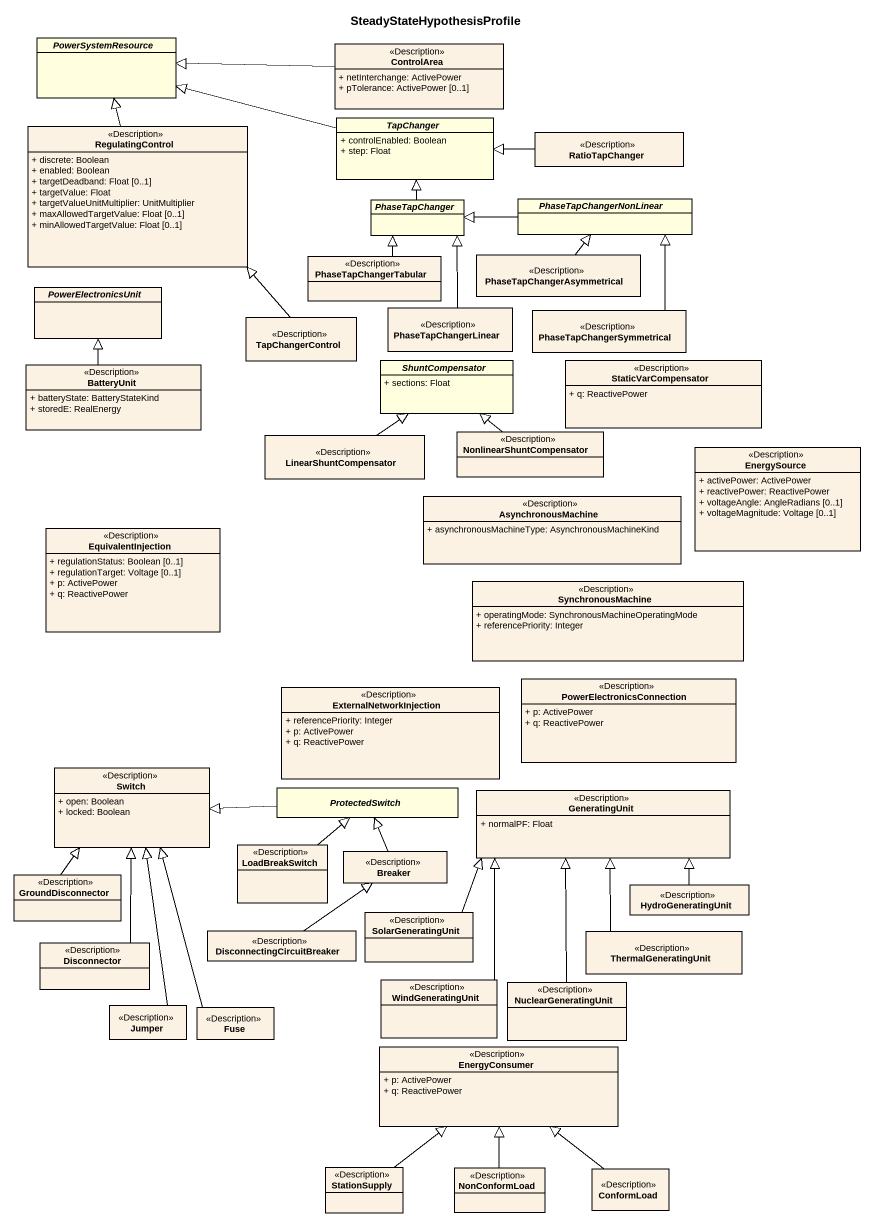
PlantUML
@startuml
title SteadyStateHypothesisProfile
hide circle
hide empty members
skinparam classAttributeIconSize 0
abstract class PowerSystemResource #FFFFE0
class ControlArea <<Description>> #FCF2E3 {
  + netInterchange: ActivePower
  + pTolerance: ActivePower [0..1]
}
class RegulatingControl <<Description>> #FCF2E3 {
  + discrete: Boolean
  + enabled: Boolean
  + targetDeadband: Float [0..1]
  + targetValue: Float
  + targetValueUnitMultiplier: UnitMultiplier
  + maxAllowedTargetValue: Float [0..1]
  + minAllowedTargetValue: Float [0..1]
}
abstract class TapChanger #FFFFE0 {
  + controlEnabled: Boolean
  + step: Float
}
class RatioTapChanger <<Description>> #FCF2E3
abstract class PhaseTapChanger #FFFFE0
abstract class PhaseTapChangerNonLinear #FFFFE0
abstract class PowerElectronicsUnit
class PhaseTapChangerTabular <<Description>> #FCF2E3
class PhaseTapChangerAsymmetrical <<Description>> #FCF2E3
class TapChangerControl <<Description>> #FCF2E3
class PhaseTapChangerLinear <<Description>> #FCF2E3
class PhaseTapChangerSymmetrical <<Description>> #FCF2E3
class BatteryUnit <<Description>> {
  + batteryState: BatteryStateKind
  + storedE: RealEnergy
}
abstract class ShuntCompensator #FFFFE0 {
  + sections: Float
}
class StaticVarCompensator <<Description>> #FCF2E3 {
  + q: ReactivePower
}
class LinearShuntCompensator <<Description>> #FCF2E3
class NonlinearShuntCompensator <<Description>> #FCF2E3
class EnergySource <<Description>> #FCF2E3 {
  + activePower: ActivePower
  + reactivePower: ReactivePower
  + voltageAngle: AngleRadians [0..1]
  + voltageMagnitude: Voltage [0..1]
}
class AsynchronousMachine <<Description>> #FCF2E3 {
  + asynchronousMachineType: AsynchronousMachineKind
}
class EquivalentInjection <<Description>> #FCF2E3 {
  + regulationStatus: Boolean [0..1]
  + regulationTarget: Voltage [0..1]
  + p: ActivePower
  + q: ReactivePower
}
class SynchronousMachine <<Description>> #FCF2E3 {
  + operatingMode: SynchronousMachineOperatingMode
  + referencePriority: Integer
}
class ExternalNetworkInjection <<Description>> #FCF2E3 {
  + referencePriority: Integer
  + p: ActivePower
  + q: ReactivePower
}
class PowerElectronicsConnection <<Description>> #FCF2E3 {
  + p: ActivePower
  + q: ReactivePower
}
class Switch <<Description>> #FCF2E3 {
  + open: Boolean
  + locked: Boolean
}
abstract class ProtectedSwitch #FFFFE0
class GeneratingUnit <<Description>> #FCF2E3 {
  + normalPF: Float
}
class LoadBreakSwitch <<Description>> #FCF2E3
class Breaker <<Description>> #FCF2E3
class GroundDisconnector <<Description>> #FCF2E3
class HydroGeneratingUnit <<Description>> #FCF2E3
class Disconnector <<Description>> #FCF2E3
class DisconnectingCircuitBreaker <<Description>>
class SolarGeneratingUnit <<Description>> #FCF2E3
class ThermalGeneratingUnit <<Description>> #FCF2E3
class WindGeneratingUnit <<Description>> #FCF2E3
class NuclearGeneratingUnit <<Description>> #FCF2E3
class Jumper <<Description>> #FCF2E3
class Fuse <<Description>> #FCF2E3
class EnergyConsumer <<Description>> #FCF2E3 {
  + p: ActivePower
  + q: ReactivePower
}
class StationSupply <<Description>> #FCF2E3
class NonConformLoad <<Description>> #FCF2E3
class ConformLoad <<Description>> #FCF2E3
ControlArea -left-|> PowerSystemResource
RegulatingControl -up-|> PowerSystemResource
TapChanger -left-|> PowerSystemResource
RatioTapChanger -left-|> TapChanger
PhaseTapChanger -up-|> TapChanger
PhaseTapChangerNonLinear -left-|> PhaseTapChanger
PhaseTapChangerTabular -up-|> PhaseTapChanger
PhaseTapChangerAsymmetrical -up-|> PhaseTapChangerNonLinear
TapChangerControl -up-|> RegulatingControl
PhaseTapChangerLinear -up-|> PhaseTapChanger
PhaseTapChangerSymmetrical -up-|> PhaseTapChangerNonLinear
BatteryUnit -up-|> PowerElectronicsUnit
LinearShuntCompensator -up-|> ShuntCompensator
NonlinearShuntCompensator -up-|> ShuntCompensator
ProtectedSwitch -left-|> Switch
LoadBreakSwitch -up-|> ProtectedSwitch
Breaker -up-|> ProtectedSwitch
GroundDisconnector -up-|> Switch
HydroGeneratingUnit -up-|> GeneratingUnit
Disconnector -up-|> Switch
DisconnectingCircuitBreaker -up-|> Breaker
SolarGeneratingUnit -up-|> GeneratingUnit
ThermalGeneratingUnit -up-|> GeneratingUnit
WindGeneratingUnit -up-|> GeneratingUnit
NuclearGeneratingUnit -up-|> GeneratingUnit
Jumper -up-|> Switch
Fuse -up-|> Switch
StationSupply -up-|> EnergyConsumer
NonConformLoad -up-|> EnergyConsumer
ConformLoad -up-|> EnergyConsumer
@enduml
